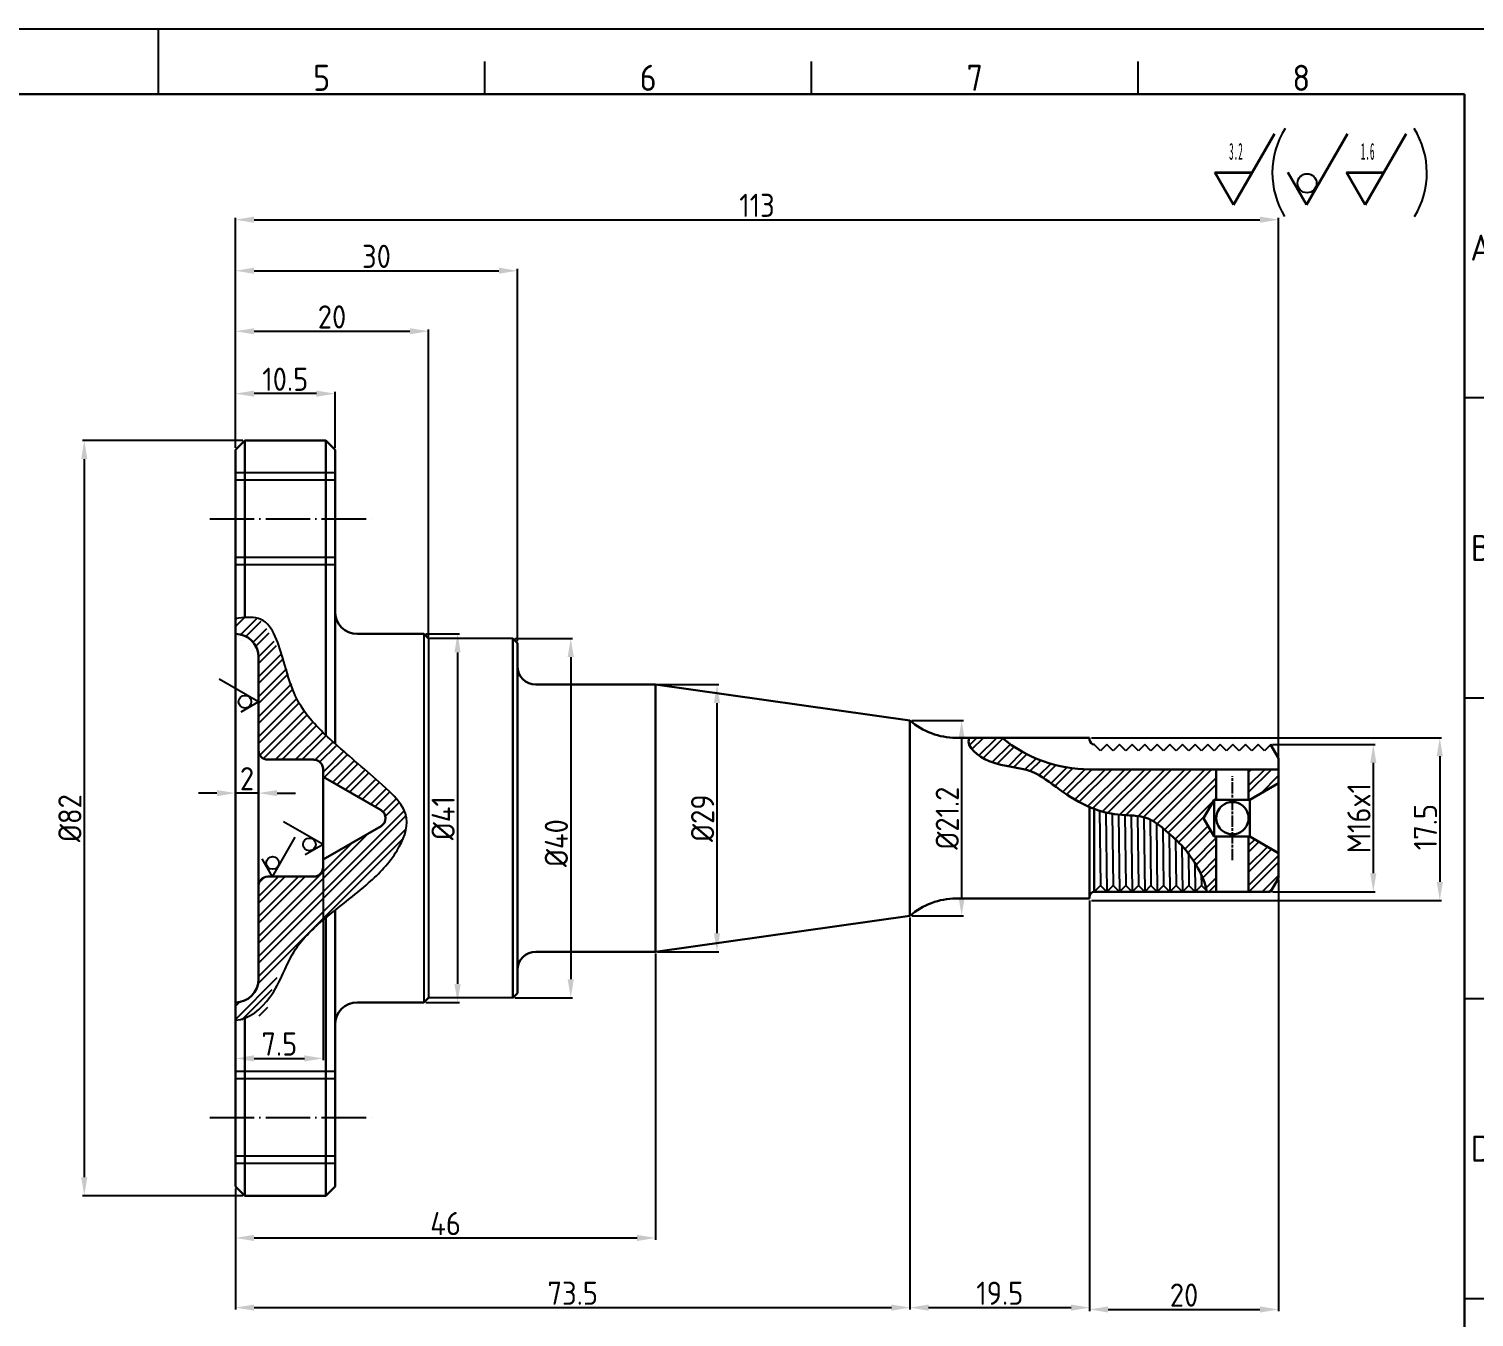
# Model space of a CAD drawing. Extents: x -1001 to 90, y -138 to 385.
# Drawn here: x -665.7 to -276, y 37.7 to 385.2 of the extents above; entities that cross this region are included whole.
import ezdxf
from ezdxf.enums import TextEntityAlignment as Align

# ---------------------------------------------------------------- set-up
doc = ezdxf.new("R2010")
doc.units = 0
doc.header["$LTSCALE"] = 0.5
doc.linetypes.add('ACAD_ISO04W100', pattern=[30, 24, -3, 0, -3])
doc.linetypes.add('AM_ISO08W050x2', pattern=[9, 6, -0.75, 1.5, -0.75])
doc.layers.get('0').update_dxf_attribs({"linetype": 'CONTINUOUS'})
doc.layers.get('Defpoints').update_dxf_attribs({"linetype": 'CONTINUOUS'})
for name, color, linetype, lineweight in [('AM_0', 7, 'CONTINUOUS', 30), ('AM_5', 3, 'CONTINUOUS', 25), ('AM_7', 4, 'ACAD_ISO04W100', 25), ('AM_8', 1, 'CONTINUOUS', 25), ('AM_BOR', 7, 'CONTINUOUS', 50), ('CAXA4', 3, 'CONTINUOUS', 25)]:
    doc.layers.add(name, color=color, linetype=linetype, lineweight=lineweight)
doc.styles.add('ACISOTS', font='isocp.shx', dxfattribs={"height": 1})
doc.styles.get("Standard").update_dxf_attribs({"font": 'ISOCP.SHX'})
doc.styles.add('UserTxtStyle3', font='', dxfattribs={"width": 0.4})
doc.styles.get('UserTxtStyle3').set_extended_font_data('FangSong_GB2312')
doc.dimstyles.new('AM_ISO', dxfattribs={"dimtxt": 3.5, "dimasz": 2.5, "dimexe": 1, "dimexo": 1, "dimgap": 1.5, "dimtad": 1, "dimdsep": 46, "dimtxsty": 'Standard', "dimcen": 0, "dimclrd": 256, "dimclre": 256, "dimclrt": 2, "dimadec": 0, "dimazin": 2, "dimtp": 0.1, "dimtm": 0.1, "dimtfac": 0.71, "dimtdec": 3, "dimtmove": 0, "dimatfit": 3, "dimfxl": 1, "dimlwd": -1, "dimlwe": -1, "dimarcsym": 0})
pattern_1 = [(45, (-1031.6847, -352.1654), (-2.694077, 2.694077), []), (45, (-1029.8886, -352.1654), (-2.694077, 2.694077), [])]

# ---------------------------------------------------------------- blocks, each defined once
blk = doc.blocks.new('A3 ZTL')
for p, q in [((401.17, 280.82), (19.57, 280.82)), ((401.17, 9.78), (401.17, 280.82))]:
    blk.add_line(p, q)
at = {"layer": 'AM_BOR', "color": 135, "lineweight": 25}
for p, q in [((0, 290.61), (410.96, 290.61)), ((205.48, 280.82), (205.48, 290.61)), ((254.4, 280.82), (254.4, 285.71)), ((303.33, 280.82), (303.33, 285.71)), ((352.25, 280.82), (352.25, 285.71)), ((406.07, 235.32), (401.17, 235.32)), ((406.07, 190.31), (401.17, 190.31)), ((401.17, 145.3), (410.96, 145.3)), ((406.07, 100.29), (401.17, 100.29))]:
    blk.add_line(p, q, dxfattribs=at)
at = {"layer": 'AM_BOR', "color": 135, "lineweight": 25, "style": 'ACISOTS'}
for s, p in [('5', (229.94, 283.27)), ('6', (278.86, 283.27)), ('7', (327.79, 283.27)), ('8', (376.71, 283.27)), ('A', (403.62, 257.83)), ('B', (403.62, 212.82)), ('D', (403.62, 122.8))]:
    blk.add_text(s, height=3.91, dxfattribs=at).set_placement(p, align=Align.MIDDLE)
blk = doc.blocks.new('*D33')
at = {"layer": 'AM_5'}
for p, q in [((-607.99, 274.2), (-651.26, 274.2)), ((-650.76, 269.2), (-650.76, 75.44)), ((-607.99, 70.44), (-651.26, 70.44))]:
    blk.add_line(p, q, dxfattribs=at)
at = {"layer": 'AM_5', "lineweight": 25}
for points in [[(-651.59, 269.2), (-649.93, 269.2), (-650.76, 274.2)], [(-651.59, 75.44), (-649.93, 75.44), (-650.76, 70.44)]]:
    blk.add_solid(points, dxfattribs=at)
at = {"layer": 'Defpoints', "color": 0, "lineweight": 25}
for p in [(-607.49, 274.2), (-650.76, 70.44), (-607.49, 70.44)]:
    blk.add_point(p, dxfattribs=at)
at = {"layer": 'AM_5', "lineweight": 25, "insert": (-654.64, 172.32), "char_height": 6.25, "attachment_point": 5, "rotation": 90}
blk.add_mtext('%%C82', dxfattribs=at)
blk = doc.blocks.new('*D35')
at = {"layer": 'AM_5'}
for p, q in [((-609.98, 172.82), (-609.98, 179.58)), ((-603.77, 172.82), (-603.77, 179.58)), ((-614.98, 179.08), (-619.98, 179.08)), ((-603.77, 179.08), (-609.98, 179.08)), ((-598.77, 179.08), (-593.77, 179.08))]:
    blk.add_line(p, q, dxfattribs=at)
at = {"layer": 'AM_5', "lineweight": 25}
for points in [[(-614.98, 179.91), (-614.98, 178.25), (-609.98, 179.08)], [(-598.77, 179.91), (-598.77, 178.25), (-603.77, 179.08)]]:
    blk.add_solid(points, dxfattribs=at)
at = {"layer": 'Defpoints', "color": 0, "lineweight": 25}
for p in [(-609.98, 179.08), (-609.98, 172.32), (-603.77, 172.32)]:
    blk.add_point(p, dxfattribs=at)
at = {"layer": 'AM_5', "lineweight": 25, "insert": (-606.87, 182.96), "char_height": 6.25, "attachment_point": 5}
blk.add_mtext('2', dxfattribs=at)
blk = doc.blocks.new('*D37')
at = {"layer": 'AM_5'}
for p, q in [((-586.37, 160.64), (-586.37, 107.01)), ((-609.98, 122.12), (-609.98, 107.01)), ((-604.98, 107.51), (-591.37, 107.51))]:
    blk.add_line(p, q, dxfattribs=at)
at = {"layer": 'AM_5', "lineweight": 25}
for points in [[(-604.98, 108.34), (-604.98, 106.68), (-609.98, 107.51)], [(-591.37, 108.34), (-591.37, 106.68), (-586.37, 107.51)]]:
    blk.add_solid(points, dxfattribs=at)
at = {"layer": 'Defpoints', "color": 0, "lineweight": 25}
for p in [(-586.37, 161.14), (-609.98, 122.62), (-586.37, 107.51)]:
    blk.add_point(p, dxfattribs=at)
at = {"layer": 'AM_5', "lineweight": 25, "insert": (-598.17, 111.39), "char_height": 6.25, "attachment_point": 5}
blk.add_mtext('7.5', dxfattribs=at)
blk = doc.blocks.new('*D38')
at = {"layer": 'AM_5'}
for p, q in [((-609.98, 272.21), (-609.98, 287.33)), ((-588.14, 286.83), (-604.98, 286.83)), ((-583.14, 272.21), (-583.14, 287.33))]:
    blk.add_line(p, q, dxfattribs=at)
at = {"layer": 'AM_5', "lineweight": 25}
for points in [[(-604.98, 287.67), (-604.98, 286), (-609.98, 286.83)], [(-588.14, 287.67), (-588.14, 286), (-583.14, 286.83)]]:
    blk.add_solid(points, dxfattribs=at)
at = {"layer": 'Defpoints', "color": 0, "lineweight": 25}
for p in [(-609.98, 286.83), (-609.98, 271.71), (-583.14, 271.71)]:
    blk.add_point(p, dxfattribs=at)
at = {"layer": 'AM_5', "lineweight": 25, "insert": (-596.56, 290.71), "char_height": 6.25, "attachment_point": 5}
blk.add_mtext('10.5', dxfattribs=at)
blk = doc.blocks.new('*D39')
at = {"layer": 'AM_5'}
for p, q in [((-609.98, 272.21), (-609.98, 304.16)), ((-557.92, 221.27), (-557.92, 304.16)), ((-604.98, 303.66), (-562.92, 303.66))]:
    blk.add_line(p, q, dxfattribs=at)
at = {"layer": 'AM_5', "lineweight": 25}
for points in [[(-604.98, 304.49), (-604.98, 302.83), (-609.98, 303.66)], [(-562.92, 304.49), (-562.92, 302.83), (-557.92, 303.66)]]:
    blk.add_solid(points, dxfattribs=at)
at = {"layer": 'Defpoints', "color": 0, "lineweight": 25}
for p in [(-557.92, 303.66), (-609.98, 271.71), (-557.92, 220.77)]:
    blk.add_point(p, dxfattribs=at)
at = {"layer": 'AM_5', "lineweight": 25, "insert": (-583.95, 307.53), "char_height": 6.25, "attachment_point": 5}
blk.add_mtext('20', dxfattribs=at)
blk = doc.blocks.new('*D40')
at = {"layer": 'AM_5'}
for p, q in [((-609.98, 272.21), (-609.98, 320.49)), ((-604.98, 319.99), (-538.94, 319.99)), ((-533.94, 220.03), (-533.94, 320.49))]:
    blk.add_line(p, q, dxfattribs=at)
at = {"layer": 'AM_5', "lineweight": 25}
for points in [[(-604.98, 320.82), (-604.98, 319.16), (-609.98, 319.99)], [(-538.94, 320.82), (-538.94, 319.16), (-533.94, 319.99)]]:
    blk.add_solid(points, dxfattribs=at)
at = {"layer": 'Defpoints', "color": 0, "lineweight": 25}
for p in [(-533.94, 319.99), (-609.98, 271.71), (-533.94, 219.53)]:
    blk.add_point(p, dxfattribs=at)
at = {"layer": 'AM_5', "lineweight": 25, "insert": (-571.96, 323.87), "char_height": 6.25, "attachment_point": 5}
blk.add_mtext('30', dxfattribs=at)
blk = doc.blocks.new('*D41')
at = {"layer": 'AM_5'}
for p, q in [((-496.67, 135.79), (-496.67, 58.59)), ((-609.98, 72.43), (-609.98, 58.59)), ((-604.98, 59.09), (-501.67, 59.09))]:
    blk.add_line(p, q, dxfattribs=at)
at = {"layer": 'AM_5', "lineweight": 25}
for points in [[(-604.98, 59.92), (-604.98, 58.25), (-609.98, 59.09)], [(-501.67, 59.92), (-501.67, 58.25), (-496.67, 59.09)]]:
    blk.add_solid(points, dxfattribs=at)
at = {"layer": 'Defpoints', "color": 0, "lineweight": 25}
for p in [(-496.67, 136.29), (-609.98, 72.93), (-496.67, 59.09)]:
    blk.add_point(p, dxfattribs=at)
at = {"layer": 'AM_5', "lineweight": 25, "insert": (-553.32, 62.96), "char_height": 6.25, "attachment_point": 5}
blk.add_mtext('46', dxfattribs=at)
blk = doc.blocks.new('*D42')
at = {"layer": 'AM_5'}
for p, q in [((-428.09, 145.48), (-428.09, 39.79)), ((-609.98, 72.43), (-609.98, 39.79)), ((-604.98, 40.29), (-433.09, 40.29))]:
    blk.add_line(p, q, dxfattribs=at)
at = {"layer": 'AM_5', "lineweight": 25}
for points in [[(-604.98, 41.12), (-604.98, 39.46), (-609.98, 40.29)], [(-433.09, 41.12), (-433.09, 39.46), (-428.09, 40.29)]]:
    blk.add_solid(points, dxfattribs=at)
at = {"layer": 'Defpoints', "color": 0, "lineweight": 25}
for p in [(-428.09, 145.98), (-609.98, 72.93), (-428.09, 40.29)]:
    blk.add_point(p, dxfattribs=at)
at = {"layer": 'AM_5', "lineweight": 25, "insert": (-519.03, 44.17), "char_height": 6.25, "attachment_point": 5}
blk.add_mtext('73.5', dxfattribs=at)
blk = doc.blocks.new('*D43')
at = {"layer": 'AM_5'}
for p, q in [((-379.64, 150.14), (-379.64, 39.79)), ((-423.09, 40.29), (-384.64, 40.29))]:
    blk.add_line(p, q, dxfattribs=at)
at = {"layer": 'AM_5', "lineweight": 25}
for points in [[(-423.09, 41.12), (-423.09, 39.46), (-428.09, 40.29)], [(-384.64, 41.12), (-384.64, 39.46), (-379.64, 40.29)]]:
    blk.add_solid(points, dxfattribs=at)
at = {"layer": 'Defpoints', "color": 0, "lineweight": 25}
for p in [(-379.64, 150.64), (-428.09, 40.29), (-379.64, 40.29)]:
    blk.add_point(p, dxfattribs=at)
at = {"layer": 'AM_5', "lineweight": 25, "insert": (-403.86, 44.17), "char_height": 6.25, "attachment_point": 5}
blk.add_mtext('19.5', dxfattribs=at)
blk = doc.blocks.new('*D44')
at = {"layer": 'AM_5'}
for p, q in [((-328.7, 155.67), (-328.7, 39.29)), ((-379.64, 39.79), (-379.64, 39.29)), ((-374.64, 39.79), (-333.7, 39.79))]:
    blk.add_line(p, q, dxfattribs=at)
at = {"layer": 'AM_5', "lineweight": 25}
for points in [[(-374.64, 40.62), (-374.64, 38.96), (-379.64, 39.79)], [(-333.7, 40.62), (-333.7, 38.96), (-328.7, 39.79)]]:
    blk.add_solid(points, dxfattribs=at)
at = {"layer": 'Defpoints', "color": 0, "lineweight": 25}
for p in [(-328.7, 156.17), (-379.64, 40.29), (-328.7, 39.79)]:
    blk.add_point(p, dxfattribs=at)
at = {"layer": 'AM_5', "lineweight": 25, "insert": (-354.17, 43.67), "char_height": 6.25, "attachment_point": 5}
blk.add_mtext('20', dxfattribs=at)
blk = doc.blocks.new('*D45')
at = {"layer": 'AM_5'}
for p, q in [((-330.29, 192.2), (-302.63, 192.2)), ((-303.13, 187.2), (-303.13, 157.44)), ((-330.35, 152.44), (-302.63, 152.44))]:
    blk.add_line(p, q, dxfattribs=at)
at = {"layer": 'AM_5', "lineweight": 25}
for points in [[(-303.97, 187.2), (-302.3, 187.2), (-303.13, 192.2)], [(-303.97, 157.44), (-302.3, 157.44), (-303.13, 152.44)]]:
    blk.add_solid(points, dxfattribs=at)
at = {"layer": 'Defpoints', "color": 0, "lineweight": 25}
for p in [(-330.79, 192.2), (-330.85, 152.44), (-303.13, 152.44)]:
    blk.add_point(p, dxfattribs=at)
at = {"layer": 'AM_5', "lineweight": 25, "insert": (-307.01, 172.32), "char_height": 6.25, "attachment_point": 5, "rotation": 90}
blk.add_mtext('M16x1', dxfattribs=at)
blk = doc.blocks.new('*D46')
at = {"layer": 'AM_5'}
for p, q in [((-379.14, 194), (-284.71, 194)), ((-285.21, 189), (-285.21, 155.14)), ((-379.14, 150.14), (-284.71, 150.14))]:
    blk.add_line(p, q, dxfattribs=at)
at = {"layer": 'AM_5', "lineweight": 25}
for points in [[(-286.04, 189), (-284.37, 189), (-285.21, 194)], [(-286.04, 155.14), (-284.37, 155.14), (-285.21, 150.14)]]:
    blk.add_solid(points, dxfattribs=at)
at = {"layer": 'Defpoints', "color": 0, "lineweight": 25}
for p in [(-379.64, 194), (-379.64, 150.14), (-285.21, 150.14)]:
    blk.add_point(p, dxfattribs=at)
at = {"layer": 'AM_5', "lineweight": 25, "insert": (-289.08, 169.91), "char_height": 6.25, "attachment_point": 5, "rotation": 90}
blk.add_mtext('17.5', dxfattribs=at)
blk = doc.blocks.new('*D47')
at = {"layer": 'AM_5'}
for p, q in [((-427.59, 198.66), (-413.66, 198.66)), ((-414.16, 193.66), (-414.16, 150.98)), ((-427.59, 145.98), (-413.66, 145.98))]:
    blk.add_line(p, q, dxfattribs=at)
at = {"layer": 'AM_5', "lineweight": 25}
for points in [[(-414.99, 193.66), (-413.32, 193.66), (-414.16, 198.66)], [(-414.99, 150.98), (-413.32, 150.98), (-414.16, 145.98)]]:
    blk.add_solid(points, dxfattribs=at)
at = {"layer": 'Defpoints', "color": 0, "lineweight": 25}
for p in [(-428.09, 198.66), (-428.09, 145.98), (-414.16, 145.98)]:
    blk.add_point(p, dxfattribs=at)
at = {"layer": 'AM_5', "lineweight": 25, "insert": (-418.03, 172.32), "char_height": 6.25, "attachment_point": 5, "rotation": 90}
blk.add_mtext('%%C21.2', dxfattribs=at)
blk = doc.blocks.new('*D48')
at = {"layer": 'AM_5'}
for p, q in [((-496.17, 208.35), (-479.63, 208.35)), ((-480.13, 203.35), (-480.13, 141.29)), ((-496.17, 136.29), (-479.63, 136.29))]:
    blk.add_line(p, q, dxfattribs=at)
at = {"layer": 'AM_5', "lineweight": 25}
for points in [[(-480.97, 203.35), (-479.3, 203.35), (-480.13, 208.35)], [(-480.97, 141.29), (-479.3, 141.29), (-480.13, 136.29)]]:
    blk.add_solid(points, dxfattribs=at)
at = {"layer": 'Defpoints', "color": 0, "lineweight": 25}
for p in [(-496.67, 208.35), (-496.67, 136.29), (-480.13, 136.29)]:
    blk.add_point(p, dxfattribs=at)
at = {"layer": 'AM_5', "lineweight": 25, "insert": (-484.01, 172.32), "char_height": 6.25, "attachment_point": 5, "rotation": 90}
blk.add_mtext('%%C29', dxfattribs=at)
blk = doc.blocks.new('*D49')
at = {"layer": 'AM_5'}
for p, q in [((-534.69, 220.77), (-519.07, 220.77)), ((-519.57, 215.77), (-519.57, 128.87)), ((-534.69, 123.87), (-519.07, 123.87))]:
    blk.add_line(p, q, dxfattribs=at)
at = {"layer": 'AM_5', "lineweight": 25}
for points in [[(-520.41, 215.77), (-518.74, 215.77), (-519.57, 220.77)], [(-520.41, 128.87), (-518.74, 128.87), (-519.57, 123.87)]]:
    blk.add_solid(points, dxfattribs=at)
at = {"layer": 'Defpoints', "color": 0, "lineweight": 25}
for p in [(-535.19, 220.77), (-535.19, 123.87), (-519.57, 123.87)]:
    blk.add_point(p, dxfattribs=at)
at = {"layer": 'AM_5', "lineweight": 25, "insert": (-523.45, 165.59), "char_height": 6.25, "attachment_point": 5, "rotation": 90}
blk.add_mtext('%%C40', dxfattribs=at)
blk = doc.blocks.new('*D50')
at = {"layer": 'AM_5'}
for p, q in [((-558.66, 222.02), (-549.6, 222.02)), ((-550.1, 217.02), (-550.1, 127.62)), ((-558.66, 122.62), (-549.6, 122.62))]:
    blk.add_line(p, q, dxfattribs=at)
at = {"layer": 'AM_5', "lineweight": 25}
for points in [[(-550.94, 217.02), (-549.27, 217.02), (-550.1, 222.02)], [(-550.94, 127.62), (-549.27, 127.62), (-550.1, 122.62)]]:
    blk.add_solid(points, dxfattribs=at)
at = {"layer": 'Defpoints', "color": 0, "lineweight": 25}
for p in [(-559.16, 222.02), (-559.16, 122.62), (-550.1, 122.62)]:
    blk.add_point(p, dxfattribs=at)
at = {"layer": 'AM_5', "lineweight": 25, "insert": (-553.98, 172.32), "char_height": 6.25, "attachment_point": 5, "rotation": 90}
blk.add_mtext('%%C41', dxfattribs=at)
blk = doc.blocks.new('*D58')
at = {"layer": 'AM_5'}
for p, q in [((-609.98, 272.21), (-609.98, 334.25)), ((-604.98, 333.75), (-333.7, 333.75)), ((-328.7, 188.97), (-328.7, 334.25))]:
    blk.add_line(p, q, dxfattribs=at)
at = {"layer": 'AM_5', "lineweight": 25}
for points in [[(-604.98, 334.59), (-604.98, 332.92), (-609.98, 333.75)], [(-333.7, 334.59), (-333.7, 332.92), (-328.7, 333.75)]]:
    blk.add_solid(points, dxfattribs=at)
at = {"layer": 'Defpoints', "color": 0, "lineweight": 25}
for p in [(-328.7, 333.75), (-609.98, 271.71), (-328.7, 188.47)]:
    blk.add_point(p, dxfattribs=at)
at = {"layer": 'AM_5', "lineweight": 25, "insert": (-469.34, 337.63), "char_height": 6.25, "attachment_point": 5}
blk.add_mtext('113', dxfattribs=at)

msp = doc.modelspace()

# ---------------------------------------------------------------- hatches: boundary and pattern name
at = {"layer": 'AM_8'}
h = msp.add_hatch(dxfattribs=at)
h.set_pattern_fill('ANSI32', color=256, scale=0.4, style=0)
h.set_pattern_definition(pattern_1)
edge = h.paths.add_edge_path()
edge.add_arc((-601.28, 154.06), 2.48, 90, 180)
edge.add_line((-603.77, 154.06), (-603.77, 128.84))
edge.add_arc((-609.98, 128.84), 6.21, -90, 0, ccw=False)
edge.add_line((-609.98, 122.62), (-609.98, 117.81))
edge.add_spline(control_points=[(-609.98, 117.81), (-600.75, 118.44), (-602.08, 124.29), (-594.65, 136.71), (-585.26, 146.26), (-574.65, 153.8), (-566.45, 162.26), (-561.82, 173.4), (-572.23, 183.1), (-582.09, 191.38), (-593.84, 202.12), (-595.69, 214.39), (-603.83, 227.42), (-604.86, 226.54), (-609.98, 226.21)], knot_values=[0, 0, 0, 0, 11.1727, 25.866322, 37.220461, 52.5182, 64.153615, 73.225903, 84.362638, 101.268449, 114.855369, 128.716525, 141.327034, 147.518601, 147.518601, 147.518601, 147.518601], degree=3, periodic=0)
edge.add_line((-609.98, 226.21), (-609.98, 222.02))
edge.add_arc((-609.98, 215.8), 6.21, 0, 90, ccw=False)
edge.add_line((-603.77, 215.8), (-603.77, 190.58))
edge.add_arc((-601.28, 190.58), 2.48, 180, 270)
edge.add_line((-601.28, 188.1), (-588.86, 188.1))
edge.add_arc((-588.86, 185.61), 2.48, 0, 90, ccw=False)
edge.add_line((-586.37, 185.61), (-586.37, 183.5))
edge.add_line((-586.37, 183.5), (-570.73, 174.47))
edge.add_arc((-571.97, 172.32), 2.48, -60, 60, ccw=False)
edge.add_line((-570.73, 170.17), (-586.37, 161.14))
edge.add_line((-586.37, 161.14), (-586.37, 159.03))
edge.add_arc((-588.86, 159.03), 2.48, -90, 0, ccw=False)
edge.add_line((-588.86, 156.54), (-601.28, 156.54))
at = {"layer": 'AM_8', "lineweight": 25}
h = msp.add_hatch(dxfattribs=at)
h.set_pattern_fill('ANSI32', color=256, scale=0.4, style=0)
h.set_pattern_definition(pattern_1)
edge = h.paths.add_edge_path()
edge.add_line((-345.47, 185.49), (-379.64, 185.49))
edge.add_arc((-379.64, 222.48), 36.99, 230.3489, 270, ccw=False)
edge.add_line((-403.24, 194), (-412.16, 194))
edge.add_spline(control_points=[(-412.16, 194), (-413.02, 191.37), (-405.09, 185.68), (-395.92, 186.51), (-387.69, 179.76), (-382.5, 176.54), (-379.64, 175.32)], knot_values=[42.083488, 42.083488, 42.083488, 42.083488, 50.378972, 62.10788, 71.089697, 80.506569, 80.506569, 80.506569, 80.506569], degree=3, periodic=0)
edge.add_spline(control_points=[(-379.64, 175.32), (-379.5, 175.26), (-379.09, 175.09), (-378.67, 174.92), (-378.39, 174.82)], knot_values=[40.736759, 40.736759, 40.736759, 40.736759, 41.182053, 42.083488, 42.083488, 42.083488, 42.083488], degree=3, periodic=0)
edge.add_spline(control_points=[(-378.39, 174.82), (-377.92, 174.64), (-377.44, 174.48), (-376.95, 174.32)], knot_values=[39.206283, 39.206283, 39.206283, 39.206283, 40.736759, 40.736759, 40.736759, 40.736759], degree=3, periodic=0)
edge.add_spline(control_points=[(-376.95, 174.32), (-376.4, 174.15), (-375.84, 173.99), (-375.27, 173.85)], knot_values=[37.45965, 37.45965, 37.45965, 37.45965, 39.206283, 39.206283, 39.206283, 39.206283], degree=3, periodic=0)
edge.add_spline(control_points=[(-375.27, 173.85), (-374.7, 173.72), (-374.12, 173.6), (-373.54, 173.5)], knot_values=[35.708326, 35.708326, 35.708326, 35.708326, 37.45965, 37.45965, 37.45965, 37.45965], degree=3, periodic=0)
edge.add_spline(control_points=[(-373.54, 173.5), (-373.03, 173.41), (-372.47, 173.33), (-371.91, 173.27), (-371.86, 173.27)], knot_values=[34.035213, 34.035213, 34.035213, 34.035213, 35.570409, 35.708326, 35.708326, 35.708326, 35.708326], degree=3, periodic=0)
edge.add_spline(control_points=[(-371.86, 173.27), (-371.29, 173.21), (-370.71, 173.17), (-370.14, 173.14)], knot_values=[32.344009, 32.344009, 32.344009, 32.344009, 34.035213, 34.035213, 34.035213, 34.035213], degree=3, periodic=0)
edge.add_spline(control_points=[(-370.14, 173.14), (-369.58, 173.11), (-369.01, 173.08), (-368.46, 173.04)], knot_values=[30.695663, 30.695663, 30.695663, 30.695663, 32.344009, 32.344009, 32.344009, 32.344009], degree=3, periodic=0)
edge.add_spline(control_points=[(-368.46, 173.04), (-367.88, 173), (-367.3, 172.95), (-366.73, 172.88)], knot_values=[28.976722, 28.976722, 28.976722, 28.976722, 30.695663, 30.695663, 30.695663, 30.695663], degree=3, periodic=0)
edge.add_spline(control_points=[(-366.73, 172.88), (-366.16, 172.81), (-365.6, 172.71), (-365.05, 172.56)], knot_values=[27.241391, 27.241391, 27.241391, 27.241391, 28.976722, 28.976722, 28.976722, 28.976722], degree=3, periodic=0)
edge.add_spline(control_points=[(-365.05, 172.56), (-364.78, 172.49), (-364.51, 172.41), (-364.24, 172.32)], knot_values=[26.37484, 26.37484, 26.37484, 26.37484, 27.241391, 27.241391, 27.241391, 27.241391], degree=3, periodic=0)
edge.add_line((-364.24, 172.32), (-348.89, 172.32))
edge.add_line((-348.89, 172.32), (-346.02, 177.29))
edge.add_line((-346.02, 177.29), (-345.47, 177.29))
edge.add_line((-345.47, 177.29), (-345.47, 185.49))
h.paths.add_polyline_path([(-328.7, 185.49), (-336.77, 185.49), (-336.77, 177.29), (-336.46, 177.29), (-328.7, 181.77)])
h.paths.add_polyline_path([(-328.7, 162.87), (-336.46, 167.35), (-336.77, 167.35), (-336.77, 152.44), (-330.85, 152.44), (-328.7, 156.17)])
edge = h.paths.add_edge_path()
edge.add_line((-348.89, 172.32), (-364.24, 172.32))
edge.add_spline(control_points=[(-364.24, 172.32), (-364.12, 172.28), (-363.81, 172.16), (-363.51, 172.03), (-363.32, 171.94)], knot_values=[25.354049, 25.354049, 25.354049, 25.354049, 25.735019, 26.37484, 26.37484, 26.37484, 26.37484], degree=3, periodic=0)
edge.add_spline(control_points=[(-363.32, 171.94), (-362.74, 171.66), (-362.18, 171.32), (-361.63, 170.94)], knot_values=[23.373974, 23.373974, 23.373974, 23.373974, 25.354049, 25.354049, 25.354049, 25.354049], degree=3, periodic=0)
edge.add_spline(control_points=[(-361.63, 170.94), (-361.03, 170.53), (-360.46, 170.07), (-359.89, 169.6)], knot_values=[21.211879, 21.211879, 21.211879, 21.211879, 23.373974, 23.373974, 23.373974, 23.373974], degree=3, periodic=0)
edge.add_spline(control_points=[(-359.89, 169.6), (-359.62, 169.37), (-359.05, 168.88), (-358.49, 168.4), (-358.19, 168.14)], knot_values=[19.013384, 19.013384, 19.013384, 19.013384, 20.063471, 21.211879, 21.211879, 21.211879, 21.211879], degree=3, periodic=0)
edge.add_spline(control_points=[(-358.19, 168.14), (-357.6, 167.62), (-357.02, 167.1), (-356.45, 166.56)], knot_values=[16.668156, 16.668156, 16.668156, 16.668156, 19.013384, 19.013384, 19.013384, 19.013384], degree=3, periodic=0)
edge.add_spline(control_points=[(-356.45, 166.56), (-355.87, 166), (-355.3, 165.44), (-354.75, 164.85)], knot_values=[14.238475, 14.238475, 14.238475, 14.238475, 16.668156, 16.668156, 16.668156, 16.668156], degree=3, periodic=0)
edge.add_spline(control_points=[(-354.75, 164.85), (-354.62, 164.7), (-354.01, 164.03), (-353.44, 163.33), (-353, 162.77)], knot_values=[11.506547, 11.506547, 11.506547, 11.506547, 12.089216, 14.238475, 14.238475, 14.238475, 14.238475], degree=3, periodic=0)
edge.add_spline(control_points=[(-353, 162.77), (-352.4, 161.98), (-351.83, 161.15), (-351.29, 160.3)], knot_values=[8.511802, 8.511802, 8.511802, 8.511802, 11.506547, 11.506547, 11.506547, 11.506547], degree=3, periodic=0)
edge.add_spline(control_points=[(-351.29, 160.3), (-350.99, 159.82), (-350.38, 158.79), (-349.81, 157.72), (-349.53, 157.14)], knot_values=[4.934709, 4.934709, 4.934709, 4.934709, 6.625705, 8.511802, 8.511802, 8.511802, 8.511802], degree=3, periodic=0)
edge.add_spline(control_points=[(-349.53, 157.14), (-348.85, 155.73), (-348.32, 154.26), (-348.09, 152.73)], knot_values=[0.294153, 0.294153, 0.294153, 0.294153, 4.934709, 4.934709, 4.934709, 4.934709], degree=3, periodic=0)
edge.add_line((-348.09, 152.73), (-347.79, 152.44))
edge.add_line((-347.79, 152.44), (-345.47, 152.44))
edge.add_line((-345.47, 152.44), (-345.47, 167.35))
edge.add_line((-345.47, 167.35), (-346.02, 167.35))
edge.add_line((-346.02, 167.35), (-348.89, 172.32))

# ---------------------------------------------------------------- linework, layer by layer
at = {"color": 0}
msp.add_arc((-307.84, 346.37), 22.53, 147.8076, 211.5252, dxfattribs=at)
msp.add_arc((-311.22, 346.37), 22.53, 328.4748, 32.1924)
at = {"layer": 'AM_0'}
for p, q in [((-607.49, 274.2), (-609.98, 271.71)), ((-585.63, 274.2), (-607.49, 274.2)), ((-607.49, 274.2), (-607.49, 226.42)), ((-583.14, 271.71), (-585.63, 274.2)), ((-585.63, 194.73), (-585.63, 274.2)), ((-609.98, 271.71), (-609.98, 72.93)), ((-583.14, 192.45), (-583.14, 271.71)), ((-609.98, 222.02), (-609.98, 222.02)), ((-559.16, 222.02), (-577.14, 222.02)), ((-557.92, 220.77), (-559.16, 222.02)), ((-535.19, 123.87), (-535.19, 220.77)), ((-533.94, 219.53), (-535.19, 220.77)), ((-533.94, 125.11), (-533.94, 219.53)), ((-603.77, 128.84), (-603.77, 215.8)), ((-496.67, 208.35), (-528.97, 208.35)), ((-496.67, 136.29), (-496.67, 208.35)), ((-428.09, 198.66), (-496.67, 208.35)), ((-428.09, 145.98), (-428.09, 198.66)), ((-379.64, 194), (-415.67, 194)), ((-379.64, 193.44), (-379.64, 194)), ((-330.85, 192.2), (-328.7, 188.47)), ((-588.86, 188.1), (-601.28, 188.1)), ((-328.7, 188.47), (-328.7, 156.17)), ((-586.37, 159.03), (-586.37, 185.61)), ((-570.73, 174.47), (-586.37, 183.5)), ((-379.64, 185.49), (-328.7, 185.49)), ((-345.47, 185.49), (-345.47, 177.29)), ((-336.77, 177.29), (-336.77, 185.49)), ((-328.7, 181.77), (-336.46, 177.29)), ((-348.89, 172.32), (-346.02, 177.29)), ((-346.02, 167.35), (-346.02, 177.29)), ((-346.02, 177.29), (-336.46, 177.29)), ((-336.46, 167.35), (-336.46, 177.29)), ((-379.64, 150.64), (-379.64, 175.32)), ((-378.39, 152.44), (-378.39, 174.82)), ((-348.89, 172.32), (-346.02, 167.35)), ((-586.37, 161.14), (-570.73, 170.17)), ((-346.02, 167.35), (-336.46, 167.35)), ((-345.47, 167.35), (-345.47, 152.44)), ((-336.77, 152.44), (-336.77, 167.35)), ((-328.7, 162.87), (-336.46, 167.35)), ((-601.28, 156.54), (-588.86, 156.54)), ((-328.7, 156.17), (-330.85, 152.44)), ((-330.85, 152.44), (-378.39, 152.44)), ((-379.64, 150.64), (-415.67, 150.64)), ((-585.63, 70.44), (-585.63, 145.42)), ((-583.14, 72.93), (-583.14, 147.45)), ((-428.09, 145.98), (-496.67, 136.29)), ((-528.97, 136.29), (-496.67, 136.29)), ((-533.94, 125.11), (-535.19, 123.87)), ((-609.98, 122.62), (-609.98, 122.62)), ((-559.16, 122.62), (-577.14, 122.62)), ((-557.92, 123.87), (-559.16, 122.62)), ((-607.49, 118.36), (-607.49, 70.44)), ((-607.49, 70.44), (-609.98, 72.93)), ((-607.49, 70.44), (-585.63, 70.44)), ((-583.14, 72.93), (-585.63, 70.44))]:
    msp.add_line(p, q, dxfattribs=at)
at = {"layer": 'AM_0', "lineweight": 25}
for p, q in [((-559.16, 222.02), (-559.16, 122.62)), ((-535.19, 220.77), (-557.92, 220.77)), ((-557.92, 220.77), (-557.92, 123.87)), ((-376.69, 190.5), (-378.39, 192.2)), ((-374.99, 192.2), (-376.69, 190.5)), ((-373.29, 190.5), (-374.99, 192.2)), ((-371.59, 192.2), (-373.29, 190.5)), ((-369.89, 190.5), (-371.59, 192.2)), ((-368.19, 192.2), (-369.89, 190.5)), ((-366.49, 190.5), (-368.19, 192.2)), ((-364.79, 192.2), (-366.49, 190.5)), ((-363.09, 190.5), (-364.79, 192.2)), ((-361.39, 192.2), (-363.09, 190.5)), ((-359.69, 190.5), (-361.39, 192.2)), ((-357.99, 192.2), (-359.69, 190.5)), ((-356.29, 190.5), (-357.99, 192.2)), ((-356.29, 190.5), (-357.99, 192.2)), ((-354.59, 192.2), (-356.29, 190.5)), ((-354.59, 192.2), (-356.29, 190.5)), ((-352.89, 190.5), (-354.59, 192.2)), ((-352.89, 190.5), (-354.59, 192.2)), ((-351.19, 192.2), (-352.89, 190.5)), ((-351.19, 192.2), (-352.89, 190.5)), ((-349.49, 190.5), (-351.19, 192.2)), ((-349.49, 190.5), (-351.19, 192.2)), ((-347.79, 192.2), (-349.49, 190.5)), ((-347.79, 192.2), (-349.49, 190.5)), ((-346.09, 190.5), (-347.79, 192.2)), ((-344.39, 192.2), (-346.09, 190.5)), ((-342.69, 190.5), (-344.39, 192.2)), ((-340.99, 192.2), (-342.69, 190.5)), ((-339.29, 190.5), (-340.99, 192.2)), ((-337.59, 192.2), (-339.29, 190.5)), ((-335.89, 190.5), (-337.59, 192.2)), ((-334.19, 192.2), (-335.89, 190.5)), ((-332.49, 190.5), (-334.19, 192.2)), ((-330.79, 192.2), (-332.49, 190.5)), ((-376.95, 174.32), (-376.69, 154.14)), ((-375.27, 173.85), (-374.99, 152.44)), ((-373.54, 173.5), (-373.29, 154.14)), ((-371.86, 173.27), (-371.59, 152.44)), ((-370.14, 173.14), (-369.89, 154.14)), ((-368.46, 173.04), (-368.19, 152.44)), ((-366.73, 172.88), (-366.49, 154.14)), ((-365.05, 172.56), (-364.79, 152.44)), ((-363.32, 171.94), (-363.09, 154.14)), ((-361.63, 170.94), (-361.39, 152.44)), ((-359.89, 169.6), (-359.69, 154.14)), ((-358.19, 168.14), (-357.99, 152.44)), ((-356.45, 166.56), (-356.29, 154.14)), ((-354.75, 164.85), (-354.59, 152.44)), ((-353, 162.77), (-352.89, 154.14)), ((-351.29, 160.3), (-351.19, 152.44)), ((-349.53, 157.14), (-349.49, 154.14)), ((-376.69, 154.14), (-378.39, 152.44)), ((-374.99, 152.44), (-376.69, 154.14)), ((-373.29, 154.14), (-374.99, 152.44)), ((-371.59, 152.44), (-373.29, 154.14)), ((-369.89, 154.14), (-371.59, 152.44)), ((-368.19, 152.44), (-369.89, 154.14)), ((-366.49, 154.14), (-368.19, 152.44)), ((-364.79, 152.44), (-366.49, 154.14)), ((-363.09, 154.14), (-364.79, 152.44)), ((-361.39, 152.44), (-363.09, 154.14)), ((-359.69, 154.14), (-361.39, 152.44)), ((-357.99, 152.44), (-359.69, 154.14)), ((-356.29, 154.14), (-357.99, 152.44)), ((-354.59, 152.44), (-356.29, 154.14)), ((-352.89, 154.14), (-354.59, 152.44)), ((-351.19, 152.44), (-352.89, 154.14)), ((-349.49, 154.14), (-351.19, 152.44)), ((-347.79, 152.44), (-349.49, 154.14)), ((-535.19, 123.87), (-557.92, 123.87))]:
    msp.add_line(p, q, dxfattribs=at)
msp.add_circle((-321.01, 343.59), 2.57, dxfattribs=at)
at = {"layer": 'AM_0'}
for centre, radius, start, end in [((-577.14, 228.02), 6, 180, 270), ((-609.98, 215.8), 6.21, 0, 90), ((-528.97, 213.32), 4.97, 180, 270), ((-415.67, 212.89), 18.89, 228.8879, 270), ((-379.64, 222.48), 36.99, 230.3489, 270), ((-378.39, 193.44), 1.24, 180, 270), ((-601.28, 190.58), 2.48, 180, 270), ((-588.86, 185.61), 2.48, 0, 90), ((-341.12, 172.32), 4.35, 120.2145, 239.7855), ((-341.12, 172.32), 4.35, 239.7855, 120.2145), ((-571.97, 172.32), 2.48, 300, 60), ((-601.28, 154.06), 2.48, 90, 180), ((-588.86, 159.03), 2.48, 270, 0), ((-378.39, 151.2), 1.24, 90, 180), ((-415.67, 131.74), 18.89, 90, 131.1121), ((-528.97, 131.32), 4.97, 90, 180), ((-609.98, 128.84), 6.21, 270, 0), ((-577.14, 116.62), 6, 90, 180)]:
    msp.add_arc(centre, radius, start, end, dxfattribs=at)
at = {"layer": 'AM_0', "start_tangent": (-0.126114, 0.992016), "end_tangent": (0.311447, 0.950263)}
msp.add_spline([(-348.04, 152.44), (-350.42, 158.83), (-354.36, 164.42), (-359.07, 168.91), (-363.89, 172.19), (-372, 173.28), (-379.23, 175.15), (-387.77, 180.07), (-395.34, 184.91), (-406.72, 187.73), (-412.16, 194)], degree=3, dxfattribs=at)
at = {"layer": 'AM_5', "lineweight": 25}
for p, q in [((-603.74, 203.69), (-614.39, 209.84)), ((-603.74, 203.69), (-608.58, 200.9)), ((-586.34, 165.19), (-596.99, 171.33)), ((-600.04, 156.53), (-593.89, 167.18)), ((-586.34, 165.19), (-591.18, 162.39)), ((-600.04, 156.53), (-602.83, 161.37))]:
    msp.add_line(p, q, dxfattribs=at)
for centre in [(-607.45, 203.74), (-590.05, 165.23), (-599.99, 160.23)]:
    msp.add_circle(centre, 1.71, dxfattribs=at)
at = {"layer": 'AM_7', "lineweight": 25}
for p, q in [((-616.94, 253.08), (-573.23, 253.08)), ((-616.94, 91.56), (-573.23, 91.56))]:
    msp.add_line(p, q, dxfattribs=at)
at = {"layer": 'AM_7', "linetype": 'AM_ISO08W050x2'}
msp.add_line((-341.12, 161.01), (-341.12, 183.63), dxfattribs=at)
at = {"layer": 'AM_8'}
for p, q in [((-583.14, 265.5), (-609.98, 265.5)), ((-583.14, 263.48), (-609.98, 263.48)), ((-583.14, 242.67), (-609.98, 242.67)), ((-583.14, 240.65), (-609.98, 240.65)), ((-583.14, 103.99), (-609.98, 103.99)), ((-583.14, 101.97), (-609.98, 101.97)), ((-583.14, 81.16), (-609.98, 81.16)), ((-583.14, 79.14), (-609.98, 79.14))]:
    msp.add_line(p, q, dxfattribs=at)
at = {"layer": 'AM_8', "start_tangent": (0.997633, 0.068763), "end_tangent": (-0.997969, -0.063699)}
msp.add_spline([(-609.98, 117.81), (-600.69, 124.01), (-593.76, 136.97), (-585.92, 145.18), (-574.07, 154.85), (-566.41, 163.61), (-563.85, 172.32), (-570.42, 181.32), (-583.14, 192.45), (-592.3, 202.49), (-597.22, 215.44), (-603.79, 226.21), (-609.98, 226.21)], degree=3, dxfattribs=at)
at = {"layer": 'CAXA4', "color": 0, "linetype": 'Continuous', "lineweight": 35}
for p, q in [((-340.88, 337.79), (-329.82, 356.96)), ((-321.16, 337.79), (-310.09, 356.96)), ((-305.36, 337.79), (-294.3, 356.96)), ((-340.88, 337.79), (-345.91, 346.5)), ((-345.91, 346.5), (-335.85, 346.5)), ((-321.16, 337.79), (-326.19, 346.5)), ((-305.36, 337.79), (-310.39, 346.5)), ((-310.39, 346.5), (-300.33, 346.5))]:
    msp.add_line(p, q, dxfattribs=at)

# ---------------------------------------------------------------- block references
at = {"layer": 'AM_0', "lineweight": 0, "xscale": 1.8, "yscale": 1.8, "zscale": 1.8}
msp.add_blockref('A3 ZTL', (-1000.63, -137.86), dxfattribs=at)

# ---------------------------------------------------------------- texts
at = {"layer": 'CAXA4', "color": 0, "linetype": 'Continuous', "lineweight": 25, "attachment_point": 1, "style": 'UserTxtStyle3'}
for s, insert, char_height in [('3.2', (-342.03, 354.48), 4.53), ('\\fFangSong_GB2312|b0|i0|p34;1.6', (-306.52, 354.48), 4.5302)]:
    msp.add_mtext(s, dxfattribs=dict(at, insert=insert, char_height=char_height))

# ---------------------------------------------------------------- dimensions: what is measured, and where the dimension line sits
at = {"layer": 'AM_5', "lineweight": 25}
for base, p1, p2, picture, middle in [((-328.7, 333.75), (-609.98, 271.71), (-328.7, 188.47), '*D58', (-469.34, 337.63)), ((-533.94, 319.99), (-609.98, 271.71), (-533.94, 219.53), '*D40', (-571.96, 323.87)), ((-609.98, 179.08), (-603.77, 172.32), (-609.98, 172.32), '*D35', (-606.87, 182.96)), ((-328.7, 39.79), (-379.64, 40.29), (-328.7, 156.17), '*D44', (-354.17, 43.67))]:
    dim = msp.add_linear_dim(base=base, p1=p1, p2=p2, dimstyle='AM_ISO', override={"dimscale": 0.5, "dimtxt": 12.5, "dimasz": 10, "dimdec": 0, "dimlfac": 0.4, "dimclrt": 256, "dimadec": 2, "dimtp": 0, "dimtm": 0.3, "dimtdec": 0}, dxfattribs=at)
    dim.commit()
    dim.dimension.update_dxf_attribs({"geometry": picture, "text_midpoint": middle})
for base, p1, p2, text, picture, middle in [((-557.92, 303.66), (-609.98, 271.71), (-557.92, 220.77), '20', '*D39', (-583.95, 307.53)), ((-609.98, 286.83), (-583.14, 271.71), (-609.98, 271.71), '10.5', '*D38', (-596.56, 290.71)), ((-586.37, 107.51), (-609.98, 122.62), (-586.37, 161.14), '7.5', '*D37', (-598.17, 111.39)), ((-379.64, 40.29), (-428.09, 40.29), (-379.64, 150.64), '19.5', '*D43', (-403.86, 44.17)), ((-428.09, 40.29), (-609.98, 72.93), (-428.09, 145.98), '73.5', '*D42', (-519.03, 44.17)), ((-496.67, 59.09), (-609.98, 72.93), (-496.67, 136.29), '46', '*D41', (-553.32, 62.96))]:
    dim = msp.add_linear_dim(base=base, p1=p1, p2=p2, text=text, dimstyle='AM_ISO', override={"dimscale": 0.5, "dimtxt": 12.5, "dimasz": 10, "dimdec": 0, "dimlfac": 0.4, "dimclrt": 256, "dimadec": 2, "dimtp": 0, "dimtm": 0.3, "dimtdec": 0}, dxfattribs=at)
    dim.commit()
    dim.dimension.update_dxf_attribs({"geometry": picture, "text_midpoint": middle})
for base, p1, p2, text, picture, middle in [((-650.76, 70.44), (-607.49, 274.2), (-607.49, 70.44), '%%C82', '*D33', (-654.64, 172.32)), ((-550.1, 122.62), (-559.16, 222.02), (-559.16, 122.62), '%%C41', '*D50', (-553.98, 172.32)), ((-480.13, 136.29), (-496.67, 208.35), (-496.67, 136.29), '%%C29', '*D48', (-484.01, 172.32)), ((-414.16, 145.98), (-428.09, 198.66), (-428.09, 145.98), '%%C21.2', '*D47', (-418.03, 172.32)), ((-303.13, 152.44), (-330.79, 192.2), (-330.85, 152.44), 'M16x1', '*D45', (-307.01, 172.32))]:
    dim = msp.add_linear_dim(base=base, p1=p1, p2=p2, angle=90, text=text, dimstyle='AM_ISO', override={"dimscale": 0.5, "dimtxt": 12.5, "dimasz": 10, "dimdec": 0, "dimlfac": 0.4, "dimclrt": 256, "dimadec": 2, "dimtp": 0, "dimtm": 0.3, "dimtdec": 0}, dxfattribs=at)
    dim.commit()
    dim.dimension.update_dxf_attribs({"geometry": picture, "text_midpoint": middle})
for base, p1, p2, text, picture, middle in [((-519.57, 123.87), (-535.19, 220.77), (-535.19, 123.87), '%%C40', '*D49', (-519.57, 165.59)), ((-285.21, 150.14), (-379.64, 194), (-379.64, 150.14), '17.5', '*D46', (-285.21, 169.91))]:
    dim = msp.add_linear_dim(base=base, p1=p1, p2=p2, angle=90, text=text, dimstyle='AM_ISO', override={"dimscale": 0.5, "dimtxt": 12.5, "dimasz": 10, "dimdec": 0, "dimlfac": 0.4, "dimclrt": 256, "dimadec": 2, "dimtp": 0, "dimtm": 0.3, "dimtdec": 0}, dxfattribs=at)
    dim.commit()
    dim.dimension.update_dxf_attribs({"geometry": picture, "text_midpoint": middle, "dimtype": 160})

doc.saveas('drawing.dxf')
